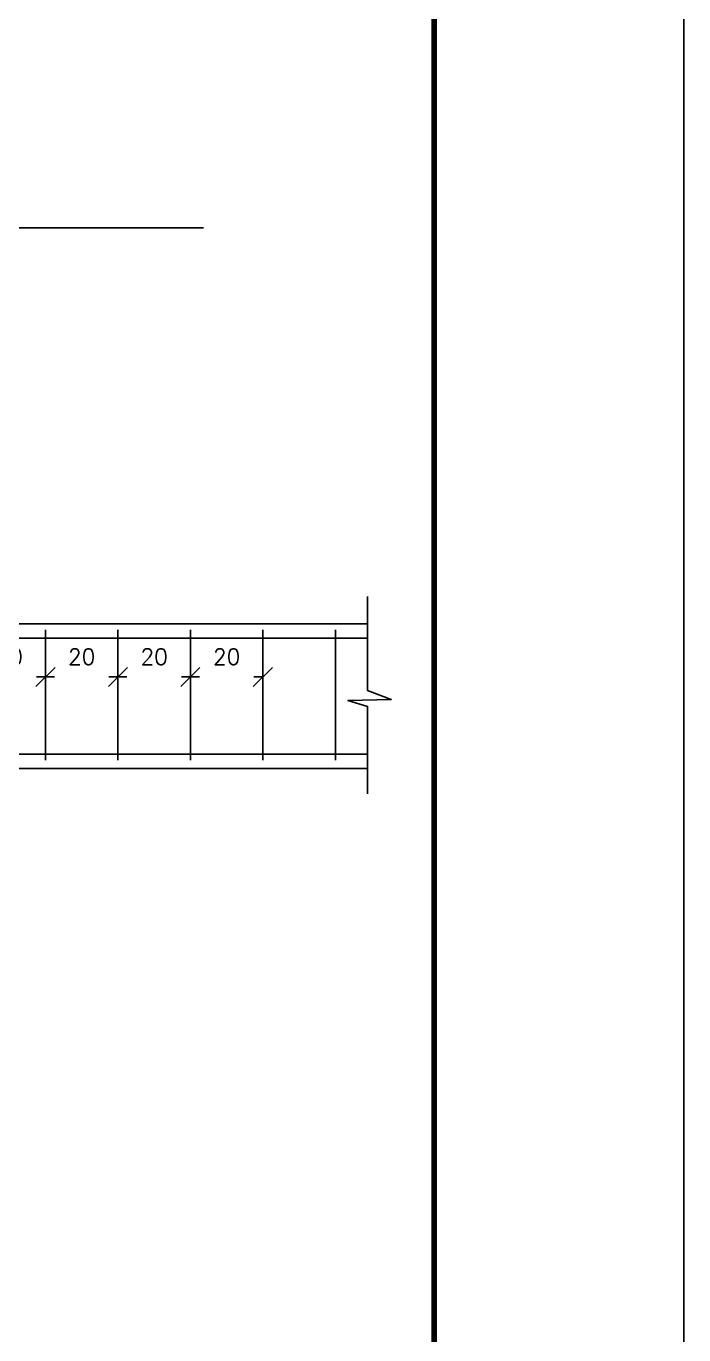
# Model space of a CAD drawing. Extents: x 166525 to 167198, y 178739 to 179747.
# Drawn here: x 167100.04 to 167104.16, y 179508.2 to 179516.42 of the extents above; entities that cross this region are included whole.
import ezdxf

# ---------------------------------------------------------------- set-up
doc = ezdxf.new("R2010")
doc.units = 0
doc.header["$MEASUREMENT"] = 0
doc.layers.get('0').update_dxf_attribs({"linetype": 'CONTINUOUS'})
doc.layers.get('DEFPOINTS').update_dxf_attribs({"linetype": 'CONTINUOUS'})
for name, color, linetype in [('0102', 9, 'CONTINUOUS'), ('BIM', 1, 'CONTINUOUS'), ('COVER', 7, 'CONTINUOUS'), ('MHATCH', 8, 'CONTINUOUS'), ('OUT', 6, 'CONTINUOUS'), ('ST', 2, 'CONTINUOUS'), ('win', 4, 'CONTINUOUS')]:
    doc.layers.add(name, color=color, linetype=linetype)
doc.styles.add('ROMANS', font='romans.shx')
doc.dimstyles.new('dim100', dxfattribs={"dimtxt": 0.16, "dimasz": 0.12, "dimexe": 0.00018, "dimexo": 0.000625, "dimgap": 0.09, "dimtad": 1, "dimdec": 0, "dimlfac": 100, "dimrnd": 1, "dimzin": 0, "dimdsep": 46, "dimtxsty": 'ROMANS', "dimblk1": 'OBLIQUE', "dimblk2": 'OBLIQUE', "dimsah": 1, "dimcen": 0.09, "dimse1": 1, "dimse2": 1, "dimclrd": 8, "dimclre": 8, "dimclrt": 7, "dimadec": 0, "dimazin": 0, "dimtfac": 1, "dimtdec": 0, "dimtix": 1, "dimtofl": 0, "dimtmove": 2, "dimatfit": 3, "dimldrblk": 'OBLIQUE', "dimfxl": 0.00018, "dimtolj": 1, "dimtzin": 0, "dimarcsym": 0})

# ---------------------------------------------------------------- blocks, each defined once
blk = doc.blocks.new('_OBLIQUE')
at = {"color": 0, "linetype": 'ByBlock'}
blk.add_line((-0.5, -0.5), (0.5, 0.5), dxfattribs=at)
blk = doc.blocks.new('*D1120')
at = {"layer": '0102', "color": 8, "lineweight": -2, "transparency": 16777216}
for p, q in [((167099.7018, 179512.3317), (167099.7584, 179512.3317)), ((167100.1568, 179512.3317), (167100.1003, 179512.3317))]:
    blk.add_line(p, q, dxfattribs=at)
at = {"layer": 'DEFPOINTS', "color": 0, "transparency": 16777216}
for p in [(167100.1568, 179512.3317), (167099.7018, 179512.219), (167100.1568, 179512.219)]:
    blk.add_point(p, dxfattribs=at)
at = {"layer": '0102', "color": 8, "lineweight": -2, "transparency": 16777216, "xscale": 0.12, "yscale": 0.12, "zscale": 0.12, "rotation": 180}
blk.add_blockref('_OBLIQUE', (167099.7018, 179512.3317), dxfattribs=at)
at = {"layer": '0102', "color": 8, "lineweight": -2, "transparency": 16777216, "xscale": 0.12, "yscale": 0.12, "zscale": 0.12}
blk.add_blockref('_OBLIQUE', (167100.1568, 179512.3317), dxfattribs=at)
at = {"layer": '0102', "color": 7, "transparency": 16777216, "insert": (167099.9293, 179512.4583), "char_height": 0.1, "attachment_point": 5, "style": 'ROMANS'}
blk.add_mtext('\\A1;20', dxfattribs=at)
blk = doc.blocks.new('*D1121')
at = {"layer": '0102', "color": 8, "lineweight": -2, "transparency": 16777216}
for p, q in [((167100.1568, 179512.3317), (167100.2134, 179512.3317)), ((167100.6118, 179512.3317), (167100.5553, 179512.3317))]:
    blk.add_line(p, q, dxfattribs=at)
at = {"layer": 'DEFPOINTS', "color": 0, "transparency": 16777216}
for p in [(167100.6118, 179512.3317), (167100.1568, 179512.219), (167100.6118, 179512.219)]:
    blk.add_point(p, dxfattribs=at)
at = {"layer": '0102', "color": 8, "lineweight": -2, "transparency": 16777216, "xscale": 0.12, "yscale": 0.12, "zscale": 0.12, "rotation": 180}
blk.add_blockref('_OBLIQUE', (167100.1568, 179512.3317), dxfattribs=at)
at = {"layer": '0102', "color": 8, "lineweight": -2, "transparency": 16777216, "xscale": 0.12, "yscale": 0.12, "zscale": 0.12}
blk.add_blockref('_OBLIQUE', (167100.6118, 179512.3317), dxfattribs=at)
at = {"layer": '0102', "color": 7, "transparency": 16777216, "insert": (167100.3843, 179512.4583), "char_height": 0.1, "attachment_point": 5, "style": 'ROMANS'}
blk.add_mtext('\\A1;20', dxfattribs=at)
blk = doc.blocks.new('*D1122')
at = {"layer": '0102', "color": 8, "lineweight": -2, "transparency": 16777216}
for p, q in [((167100.6118, 179512.3317), (167100.6684, 179512.3317)), ((167101.0668, 179512.3317), (167101.0103, 179512.3317))]:
    blk.add_line(p, q, dxfattribs=at)
at = {"layer": 'DEFPOINTS', "color": 0, "transparency": 16777216}
for p in [(167101.0668, 179512.3317), (167100.6118, 179512.219), (167101.0668, 179512.219)]:
    blk.add_point(p, dxfattribs=at)
at = {"layer": '0102', "color": 8, "lineweight": -2, "transparency": 16777216, "xscale": 0.12, "yscale": 0.12, "zscale": 0.12, "rotation": 180}
blk.add_blockref('_OBLIQUE', (167100.6118, 179512.3317), dxfattribs=at)
at = {"layer": '0102', "color": 8, "lineweight": -2, "transparency": 16777216, "xscale": 0.12, "yscale": 0.12, "zscale": 0.12}
blk.add_blockref('_OBLIQUE', (167101.0668, 179512.3317), dxfattribs=at)
at = {"layer": '0102', "color": 7, "transparency": 16777216, "insert": (167100.8393, 179512.4583), "char_height": 0.1, "attachment_point": 5, "style": 'ROMANS'}
blk.add_mtext('\\A1;20', dxfattribs=at)
blk = doc.blocks.new('*D1123')
at = {"layer": '0102', "color": 8, "lineweight": -2, "transparency": 16777216}
for p, q in [((167101.0668, 179512.3317), (167101.1234, 179512.3317)), ((167101.5218, 179512.3317), (167101.4653, 179512.3317))]:
    blk.add_line(p, q, dxfattribs=at)
at = {"layer": 'DEFPOINTS', "color": 0, "transparency": 16777216}
for p in [(167101.5218, 179512.3317), (167101.0668, 179512.219), (167101.5218, 179512.219)]:
    blk.add_point(p, dxfattribs=at)
at = {"layer": '0102', "color": 8, "lineweight": -2, "transparency": 16777216, "xscale": 0.12, "yscale": 0.12, "zscale": 0.12, "rotation": 180}
blk.add_blockref('_OBLIQUE', (167101.0668, 179512.3317), dxfattribs=at)
at = {"layer": '0102', "color": 8, "lineweight": -2, "transparency": 16777216, "xscale": 0.12, "yscale": 0.12, "zscale": 0.12}
blk.add_blockref('_OBLIQUE', (167101.5218, 179512.3317), dxfattribs=at)
at = {"layer": '0102', "color": 7, "transparency": 16777216, "insert": (167101.2943, 179512.4583), "char_height": 0.1, "attachment_point": 5, "style": 'ROMANS'}
blk.add_mtext('\\A1;20', dxfattribs=at)

msp = doc.modelspace()

# ---------------------------------------------------------------- linework, layer by layer
at = {"layer": 'BIM', "color": 8}
msp.add_line((167098.14597, 179515.15451), (167101.14894, 179515.15451), dxfattribs=at)
at = {"layer": 'COVER', "flags": 128}
msp.add_lwpolyline([(167044.24362, 179524.7939), (167104.16487, 179524.7939), (167104.16487, 179482.4714), (167044.24362, 179482.4714)], close=True, dxfattribs=at)
at = {"layer": 'MHATCH', "const_width": 0.03562, "flags": 128}
msp.add_lwpolyline([(167045.81112, 179523.58265), (167102.59737, 179523.58265), (167102.59737, 179483.68265), (167045.81112, 179483.68265)], close=True, dxfattribs=at)
at = {"layer": 'MHATCH'}
msp.add_lwpolyline([(167046.16737, 179523.58265), (167102.59737, 179523.58265), (167102.59737, 179483.68265)], dxfattribs=at)
at = {"layer": 'OUT'}
for p, q in [((167097.86751, 179512.66611), (167102.1795, 179512.66611)), ((167097.92439, 179511.75611), (167102.1795, 179511.75611))]:
    msp.add_line(p, q, dxfattribs=at)
at = {"layer": 'ST'}
for p, q in [((167093.10052, 179512.57511), (167102.1795, 179512.57511)), ((167100.15682, 179512.62847), (167100.15682, 179511.80947)), ((167100.61182, 179512.62847), (167100.61182, 179511.80947)), ((167101.06682, 179512.62847), (167101.06682, 179511.80947)), ((167101.52182, 179512.62847), (167101.52182, 179511.80947)), ((167101.97682, 179512.62847), (167101.97682, 179511.80947)), ((167093.10052, 179511.84711), (167102.1795, 179511.84711))]:
    msp.add_line(p, q, dxfattribs=at)
at = {"layer": 'win'}
msp.add_lwpolyline([(167102.1795, 179512.83651), (167102.1795, 179512.2456), (167102.32768, 179512.19052), (167102.05583, 179512.18306), (167102.1795, 179512.14676), (167102.1795, 179511.59777)], dxfattribs=at)

# ---------------------------------------------------------------- dimensions: what is measured, and where the dimension line sits
at = {"layer": '0102'}
for base, p1, p2, picture, middle in [((167100.15682, 179512.33174), (167099.70182, 179512.21897), (167100.15682, 179512.21897), '*D1120', (167099.92932, 179512.45828)), ((167100.61182, 179512.33174), (167100.15682, 179512.21897), (167100.61182, 179512.21897), '*D1121', (167100.38432, 179512.45828)), ((167101.06682, 179512.33174), (167100.61182, 179512.21897), (167101.06682, 179512.21897), '*D1122', (167100.83932, 179512.45828)), ((167101.52182, 179512.33174), (167101.06682, 179512.21897), (167101.52182, 179512.21897), '*D1123', (167101.29432, 179512.45828))]:
    dim = msp.add_linear_dim(base=base, p1=p1, p2=p2, text='20', dimstyle='dim100', override={"dimtxt": 0.1}, dxfattribs=at)
    dim.commit()
    dim.dimension.update_dxf_attribs({"geometry": picture, "text_midpoint": middle, "dimtype": 160})

doc.saveas('drawing.dxf')
